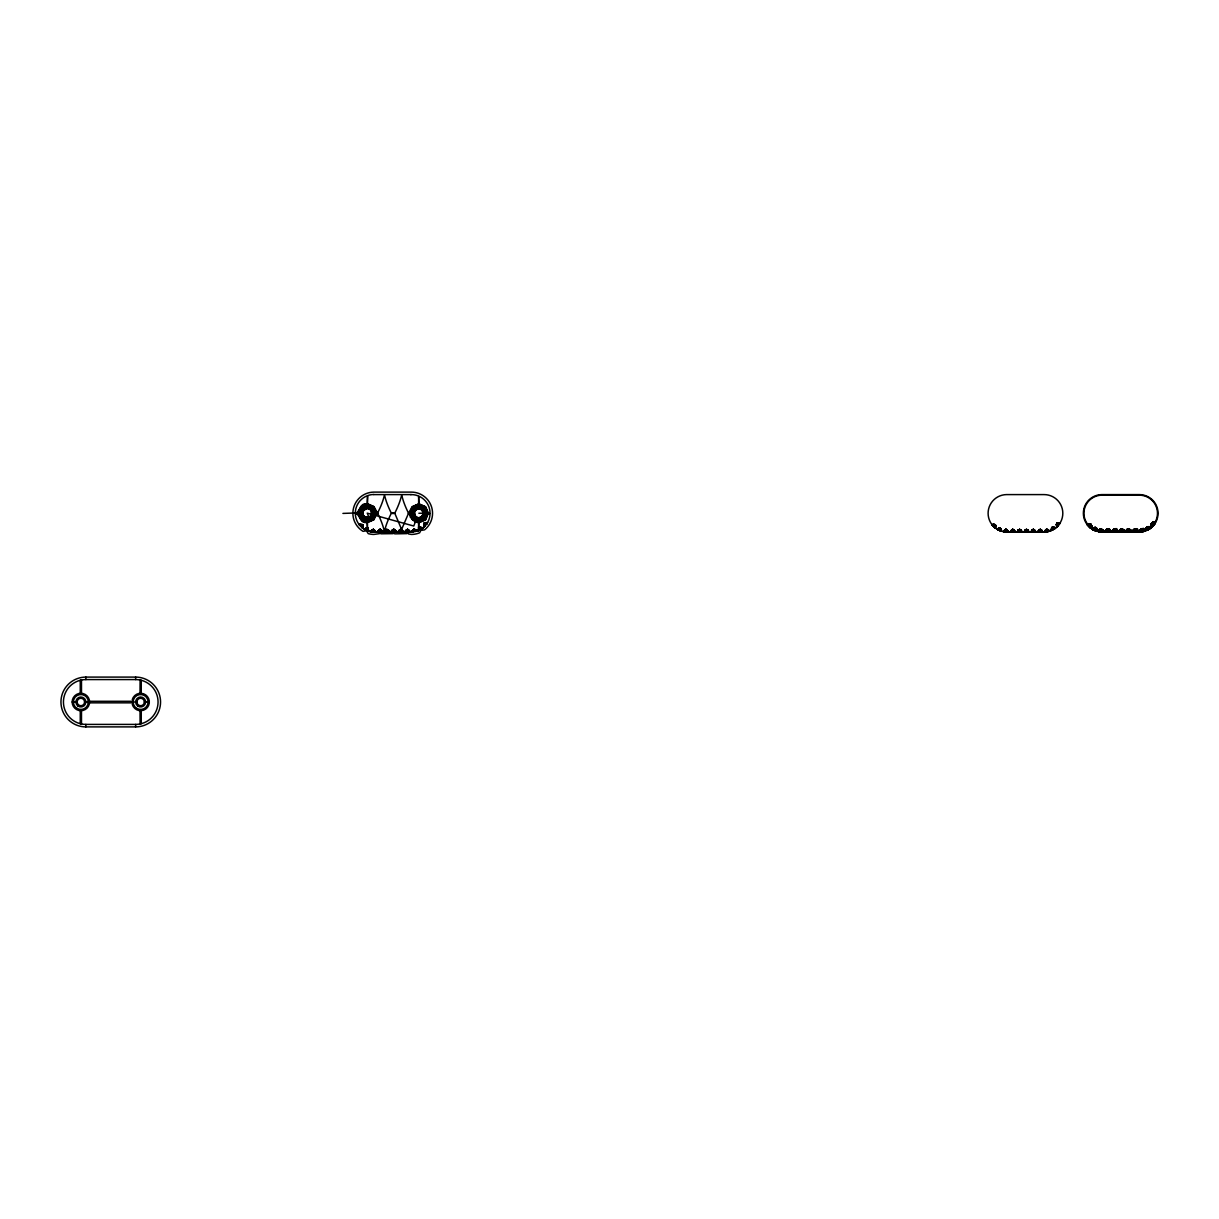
<?xml version="1.0" encoding="UTF-8"?>
<svg xmlns="http://www.w3.org/2000/svg" width="1219" height="1219" viewBox="0 0 1219 1219"><rect width="100%" height="100%" fill="white"/><g stroke="black" fill="none" stroke-linecap="round" stroke-linejoin="round"><path stroke-width="1.5" d="M401.661 531.956L401.341 528.772L394.88 513.489L391.223 513.489C379.292 536.863 389.486 536.878 377.677 513.443L374.035 506.632L367.544 503.752M1132.939 531.408L1133.35 530.158C1133.106 533.343 1137.403 525.176 1137.967 530.555L1137.22 531.514L1132.939 531.408L1134.051 529.396C1136.26 526.776 1139.75 534.074 1137.312 529.777L1136.428 529.168A2.773 2.728 2.1 0 0 1134.081 529.366L1132.923 531.423L1138.241 531.393L1132.923 531.423L1133.32 529.991C1135.483 528.467 1131.948 533.998 1133.335 530.067C1135.087 527.888 1131.704 534.669 1134.036 529.442L1134.859 529.061L1133.457 531.514M1112.764 531.301L1117.655 531.408L1112.277 531.408L1114.166 529.092L1112.673 530.021C1112.597 534.882 1114.303 524.871 1117.305 530.356C1116.939 524.581 1109.473 535.69 1113.389 529.427L1116.604 529.655L1117.64 531.408L1116.665 531.408M1151.925 525.861L1153.296 524.993C1148.77 528.863 1154.972 524.795 1151.163 525.206C1155.551 515.347 1155.383 529.595 1151.071 525.099L1152.366 522.509L1155.094 522.296M1052.058 527.659L1053.688 529.32A48.912 30.216 55.3 0 0 1055.258 528.299L1052.424 527.187L1052.027 530.189L1052.424 527.187L1055.745 527.888L1051.448 530.448L1052.424 527.187L1055.745 527.888M1006.604 529.854L1004.7 531.834L1006.056 529.442L1006.574 531.941L1044.15 531.956A18.681 18.681 0 0 0 1062.816 513.199A18.681 18.681 0 0 0 1043.982 494.594L1006.483 494.594A18.681 18.681 0 0 0 988.106 513.321A18.681 18.681 0 0 0 1006.574 531.941L1003.466 531.652L1006.056 529.442L1008.448 531.956L1006.056 529.442L1003.466 531.652L1006.056 529.442L1008.448 531.956M1100.727 529.823L1101.854 529.595L1098.715 531.652L1101.306 529.442L1101.824 531.941L1139.384 531.956A18.681 18.681 0 0 0 1158.05 513.199A18.681 18.681 0 0 0 1139.232 494.594L1101.717 494.594A18.666 18.666 0 0 0 1083.356 513.321A18.666 18.666 0 0 0 1101.824 531.941L1098.715 531.652L1100.757 529.488L1103.698 531.956L1102.448 529.899L1103.073 531.956L1102.448 531.316M1150.766 527.37L1146.774 527.172L1147.49 529.488C1154.149 527.157 1145.144 524.962 1146.317 530.036C1152.382 529.259 1149.426 523.804 1146.043 528.574L1146.271 530.082L1150.782 527.37L1147.277 530.189L1146.866 528.01L1148.908 527.08M427.64 513.565L425.279 519.294L419.138 522.067M427.64 513.016L424.867 506.86L419.168 504.498M428.25 513.565L425.614 519.858L419.123 522.661M428.265 513.016L425.644 506.723L419.153 503.874M1099.172 530.036L1098.624 531.088L1099.858 529.336C1096.338 532.154 1104.871 532.353 1103.53 530.417C1099.706 528.421 1099.34 528.65 1103.545 530.28C1104.871 533.023 1100.94 526.334 1099.172 529.838L1098.563 531.103L1102.128 531.499L1103.881 531.408L1098.609 531.088L1139.384 531.377A18.117 18.117 0 0 0 1157.486 513.199A18.117 18.117 0 0 0 1139.232 495.173L1101.732 495.173A18.102 18.102 0 0 0 1083.92 513.321A18.102 18.102 0 0 0 1101.839 531.377C1107.065 530.966 1098.426 532.749 1099.172 530.036L1099.843 529.381L1099.096 531.271L1100.605 529.031L1099.325 531.179L1101.306 531.408M1109.534 531.408L1110.768 531.408L1108.894 529.168A2.773 2.728 1.9 0 0 1106.502 529.427C1103.363 535.126 1109.595 526.974 1105.801 530.158C1105.694 534.638 1107.644 525.084 1110.418 530.387C1111.789 532.673 1107.385 526.288 1105.785 530.082C1103.637 532.932 1119.118 530.996 1105.572 531.377M424.242 526.821L424.014 523.439L427.503 522.707L424.136 523.271L423.602 527.4M1126.569 531.514L1131.08 530.6C1126.417 535.644 1123.948 526.395 1131.08 530.417C1132.405 532.612 1128.063 526.379 1126.432 529.975L1126.569 531.514L1127.956 529.076L1126.249 531.956L1128.748 529.457L1131.247 531.956L1129.373 529.61L1127.499 529.762M1146.378 527.949L1146.85 527.172L1146.241 530.113L1146.378 527.781C1147.963 533.526 1146.012 523.362 1146.317 530.036L1146.073 528.635M1056.355 525.008L1057.345 522.936L1060.24 522.722L1056.705 527.08L1056.355 525.008L1057.589 526.212L1056.873 523.271L1059.661 523.103M1099.675 531.362L1100.513 529.031L1098.624 531.088L1100.513 529.031M999.29 530.341A48.943 30.231 -70.2 0 0 1001.028 531.057L1000.281 528.101L997.066 529.229L1000.281 528.101L1001.637 531.225L999.748 527.949L997.066 529.229L1001.043 531.042L1001.439 529.808M1094.54 530.356A48.928 30.231 -70 0 0 1096.277 531.057L1095.531 528.101L1093.55 528.284L1092.849 529.534L1096.277 531.042L1096.445 528.315L1094.738 527.568C1089.283 531.103 1096.719 524.52 1097.237 529.64L1096.765 530.783L1092.422 528.665C1097.999 524.917 1097.984 534.394 1092.514 528.696C1099.629 533.77 1096.323 526.669 1094.982 527.477L1092.514 528.696L1093.397 527.751L1093.306 529.305L1097.207 530.753M1005.949 531.926L1006.056 529.457L1004.7 531.834L1005.507 529.488L1004.075 531.758L1004.304 530.25M1001.134 528.924L1001.043 531.042L1000.281 528.101L997.599 529.534L999.748 527.964L997.599 529.534L998.315 528.284M1112.795 531.499C1114.745 526.059 1111.53 533.709 1112.688 530.189L1113.008 531.408L1117.655 531.408L1112.277 531.408L1115.035 528.939L1115.675 531.408M1133.03 531.393L1133.35 530.158L1133.67 531.408L1135.712 531.438L1135.636 528.909L1133.655 531.393L1135.636 531.484M1053.688 529.32L1053.734 528.238L1054.74 528.635L1053.506 527.873M1149.989 528.635L1148.938 529.32L1148.984 528.238L1150.995 527.888L1149.928 527.507L1150.492 528.284A48.912 30.216 55.3 0 1 1148.908 529.29L1147.277 530.189L1146.652 528.863M1136.717 529.762L1134.782 529.031L1133.975 530.235M1090.35 523.987L1089.298 523.865L1090.944 524.52L1089.74 526.623L1087.516 524.17L1090.929 524.414L1091.234 527.857L1090.929 524.414L1087.531 524.17L1089.192 526.197M991.961 524.642L995.374 524.764L995.512 528.162L995.374 524.764L991.961 524.642L993.622 526.532A48.943 30.231 -49.1 0 0 995.009 527.797L995.374 524.764L991.961 524.642L994.11 524.429M1089.237 526.227L1091.523 526.958C1091.02 528.833 1086.678 524.719 1088.75 523.652L1087.516 524.17L1088.582 523.82L1088.537 525.572L1090.99 524.368C1094.83 531.819 1083.889 523.21 1089.588 523.728C1086.159 523.301 1088.095 526.41 1089.877 524.185L1090.99 524.353L1090.761 528.162L1090.624 524.764L1087.211 524.642L1088.857 526.532A48.943 30.231 -49.1 0 0 1090.243 527.797L1090.624 524.764L1087.211 524.642L1090.121 524.49L1089.283 524.49M424.425 526.623C420.982 522.357 430.155 523.088 424.837 522.997L423.862 523.682C424.867 530.067 422.216 520.97 427.259 523.119M1143.27 529.762C1139.506 527.461 1139.049 534.623 1144.763 530.555M361.54 526.623L362.485 525.008L360.733 525.907M1100.498 531.332L1100.589 529.046L1099.767 529.518M1005.385 531.057L1005.325 531.895L1006.056 529.457L1006.589 530.097M1003.466 531.652L1005.507 529.534L1004.7 531.834L1005.507 529.61M1100.574 531.895L1100.102 530.417L1099.325 531.758L1099.553 530.25M1100.757 529.61L1099.325 531.758L1100.757 529.549M1053.17 527.37L1052.591 529.915L1051.601 527.979L1052.424 527.187M1148.481 527.446L1147.704 527.248L1147.841 529.915L1147.658 527.187L1150.995 527.888M995.115 526.715L995.009 527.781L994.064 526.958L995.161 525.785L994.643 524.703L995.39 525.541M1090.35 526.715L1090.258 527.781L1089.314 526.958L1090.167 524.444L1087.211 524.642M1146.652 528.497L1146.774 527.172M1090.533 525.648L1089.771 524.261C1085.961 527.797 1091.721 522.387 1091.157 525.679M362.835 528.208C365.487 522.844 354.988 524.703 362.5 524.673L362.805 528.193L362.561 524.703L359.087 524.444L362.546 524.688L362.546 527.995L362.759 524.978L359.453 524.932L362.333 524.673L362.546 527.995L362.378 524.642L359.453 524.932L362.759 524.993L362.393 527.873M1143.605 530.874L1140.893 531.423L1141.213 529L1140.07 530.006L1141.182 531.377L1144.458 529.96C1143.285 524.307 1138.211 535.903 1140.679 529.32C1141.868 526.943 1146.043 531.606 1144.412 529.777L1143.651 530.966L1140.176 530.814M1147.155 528.574L1147.673 527.202L1148.938 529.32M1102.814 529.61L1103.804 531.393L1101.915 531.408L1101.321 528.878L1099.904 531.271M1004.898 530.067L1004.075 531.758L1005.507 529.549M1100.148 530.067L1098.715 531.652M1140.679 529.32L1140.893 531.454L1141.182 529.076L1140.496 531.362L1140.1 530.067L1141.334 528.955L1140.496 531.362L1140.07 529.945L1140.694 529.29L1140.298 531.438L1140.588 529.64M419.214 530.235L419.595 527.309L423.023 527.888M367.224 530.036L367.132 528.025L364.633 529.396L367.635 528.254L368.946 531.24L367.468 528.071L364.1 529.076L367.483 527.705M418.163 530.676L419.275 527.461L422.551 528.254L419.808 527.157L418.208 530.661M1152.138 522.997L1153.707 524.399L1154.271 522.143L1155.048 522.357L1154.088 524.002L1155.079 522.311L1153.707 524.505L1154.896 522.783L1151.787 522.951L1151.163 525.206L1152.397 525.892L1151.285 523.53L1152.778 525.465L1152.184 523.058L1151.406 523.88L1152.366 525.907L1153.311 524.993M1047.487 529.686L1045.856 530.174L1046.024 531.85L1046.847 529.244L1049.696 531.103L1044.774 531.941L1046.847 529.244L1049.696 531.103L1046.847 529.244L1044.774 531.941L1046.313 529.366L1046.649 531.774M1140.07 529.945L1139.795 531.408L1141.258 531.85L1141.563 529.381L1143.285 529.549M1046.481 530.555L1046.024 531.85L1046.329 529.442L1045.384 531.85M1051.601 529.29L1051.448 530.448L1051.967 527.492M1141.654 530.113L1140.649 531.911L1142.096 529.244L1144.946 531.103L1141.258 531.85L1141.563 529.442L1141.883 531.774M1146.85 529.29L1146.698 530.448L1146.988 529.579M1046.42 530.113L1046.024 531.85L1046.329 529.473L1045.399 531.911L1045.277 530.219M423.115 527.812L419.488 527.309L418.696 530.463L418.818 528.147L420.311 527.172A58.39 58.39 0 0 1 421.987 528.01L419.351 527.431L418.452 530.555M425.05 525.998C422.764 522.768 426.711 522.479 425.218 525.633C423.42 525.404 424.212 521.564 427.534 522.677M1149.319 527.675L1150.492 528.284L1147.445 526.669L1146.744 528.696C1147.978 530.707 1145.418 529.838 1146.378 527.781M360.976 513.077L361.281 510.685C365.228 501.908 378.515 510.761 371.612 517.633C364.725 524.414 355.902 510.898 364.953 507.409M1046.024 531.85L1046.847 529.275L1047.258 531.682L1049.087 531.271L1048.797 530.219M1141.258 531.85L1141.563 529.381L1144.946 531.103L1144.047 530.219L1144.336 531.271L1143.315 530.524L1141.091 531.316L1144.184 530.722L1143.072 531.012M1052.5 527.324L1052.027 530.189L1051.662 528.101M1140.298 531.484L1140.664 530.052M1147.749 527.324L1147.033 528.345L1148.237 527.065L1150.492 528.284M1137.51 531.514L1138.135 531.956L1136.885 530.006L1135.011 529.518L1133.761 531.956L1134.798 529.016M1122.501 531.484L1123.735 531.956L1123.11 530.082L1124.36 531.956L1121.861 529.457L1119.987 531.956L1120.291 530.052C1121.145 526.517 1125.731 532.596 1124.192 530.463L1123.811 531.454L1119.164 531.408L1120.291 529.396A2.773 2.728 2 0 1 1122.638 529.153L1123.811 531.438C1115.751 530.798 1126.6 533.084 1123.522 529.716L1120.962 529.076L1119.347 531.377M1110.585 531.956L1108.086 529.457L1105.572 531.956L1108.086 529.457L1110.585 531.956L1108.711 529.579L1107.461 529.534L1106.212 531.956L1106.456 529.518L1105.404 531.408L1105.801 530.158C1106.669 534.577 1107.781 526.059 1109.122 530.204L1108.787 531.408L1105.846 531.103M1140.1 530.067L1139.811 531.408L1140.146 530.539M1093.961 527.857L1092.94 528.985L1094.936 527.431L1093.321 529.275L1097.039 530.676L1096.826 528.665L1097.13 530.722L1092.514 528.696L1093.336 527.857L1093.047 529.031L1094.708 529.945M1095.287 530.189L1097.039 530.676L1096.841 528.726M1147.079 528.437L1147.247 527.553L1147.841 529.915L1147.308 527.659M1141.106 531.316L1142.096 528.68L1144.9 530.524L1143.742 530.859L1144.9 530.524L1143.59 529.137L1144.87 530.539L1144.031 530.707M1146.561 528.269L1147.46 526.669L1148.74 528.817L1147.49 529.488L1149.227 528.482M416.441 519.142L418.574 519.568L418.559 530.082L419.123 519.523C440.836 508.018 400.167 500.537 416.456 519.096M413.317 511.051L413.378 515.607L416.639 518.806M413.561 511.142L413.622 515.515M414.049 511.34L414.049 515.332L415.161 517.054M414.49 511.508L414.521 515.119M423.069 514.967L423.023 511.492M423.709 513.229L420.753 517.694L417.111 517.633L414.475 515.149M423.602 515.18L423.557 511.264L422.399 509.664L418.803 508.186L416.974 508.826M1094.007 527.675L1092.803 529.016L1093.26 527.995M342.92 513.412L358.767 512.864L361.205 507.119L366.98 504.666L361.357 507.256L359.453 509.923M366.995 503.752C359.62 502.655 360.016 512.239 355.369 513.397L359.133 512.864L359.834 510.091M360.077 510.182L359.544 512.864L355.369 513.397L358.157 512.849L361.129 506.449L366.995 504.072M366.98 504.361C359.59 503.188 360.824 513.382 355.369 513.397L359.696 512.864L362.013 507.927L366.98 505.87M358.919 512.864L355.369 513.397L360.854 512.864L355.369 513.397L359.91 512.864L360.565 510.38M366.98 505.077L361.54 507.454L359.026 512.864L355.369 513.397L360.275 512.864L362.195 508.11L366.98 506.129M360.9 512.864L355.369 513.397L360.489 512.864L362.576 508.475L364.755 507.15M373.197 515.622L373.639 513.443M374.157 513.443L372.206 518.121L369.89 519.553M370.469 505.367L367.528 504.773L373.273 507.119L375.726 512.894L374.416 513.443L372.389 518.304L369.997 519.782M374.172 516.018L374.675 513.443L373.486 512.894M374.934 513.443L372.77 518.669L370.195 520.269M375.193 513.443L372.953 518.852L367.498 521.016M376.564 512.894L375.361 513.443L373.136 519.035L367.498 521.275M375.726 513.443L373.273 519.187L367.498 521.641M376.641 513.443L374.02 519.705L367.498 522.555M409.767 512.97L412.449 506.769L418.605 504.178M409.386 513.519L412.83 507.241L418.605 504.788M410.544 512.986L411.123 510.06M411.367 510.167L410.803 512.986L409.538 513.519L410.315 517.176L415.146 521.945L418.574 522.661M411.062 512.986L411.595 510.258M411.839 510.365L411.321 512.986L409.797 513.519M418.574 519.827L414.231 517.907L411.58 512.986L413.744 508.155L418.605 505.931M411.839 512.986L413.927 508.338M412.098 512.986L412.571 510.67M412.357 512.986L412.799 510.761M402.148 531.956L401.889 528.772L408.426 513.519L412.632 512.986L413.043 510.868M424.974 515.805L425.416 513.565M425.629 513.565L423.602 518.014L419.123 520.041M425.888 513.565L423.801 518.197L419.123 520.3M426.147 513.565L424.166 518.578L419.123 520.818M425.888 516.186L426.406 513.565M426.117 516.277L426.665 513.565M426.924 513.565L424.532 518.944L419.123 521.336M426.604 516.475L427.183 513.565M427.336 513.565L424.898 519.309L419.123 521.762L424.791 519.203L426.513 516.445M427.945 513.565L425.446 519.568L419.123 522.357M361.083 513.077L361.571 510.715M362.058 510.929L361.86 515.302L363.125 517.161L367.163 518.989L369.403 518.578M362.119 513.092L362.531 511.127M362.729 511.218C361.342 514.311 363.689 518.227 367.178 518.06M371.688 515.058L368.93 517.359L365.471 517.283L363.018 514.845L362.957 511.31M371.734 515.088L371.871 511.294M372.389 513.214C372.374 516.704 368.382 519.126 365.228 517.846M372.907 513.229L372.45 515.393L369.342 518.425M372.694 515.5L372.648 510.99M373.441 513.229L372.938 515.591L369.54 518.913L364.831 518.761L361.464 515.454M1122.882 529.396C1120.185 528.68 1118.676 533.511 1121.069 529.076L1119.606 530.89M1129.83 529.655L1127.895 529.031L1126.051 531.408L1127.164 529.396A2.697 2.651 2.1 0 1 1129.541 529.168L1131.339 531.393L1126.493 530.996M1109.199 529.991L1107.081 529.275L1106.73 531.393L1110.677 531.393L1105.999 531.408L1107.187 529.076L1106.441 530.874C1107.736 525.602 1105.816 535.705 1110.418 530.555L1109.96 531.956L1107.461 529.625L1106.212 531.956L1106.212 530.448M995.313 526.471L995.009 527.781L995.816 526.791M1090.563 526.471L1090.258 527.781L1091.066 526.791M1120.87 529.229L1119.697 531.454L1120.291 530.052C1118.402 534.059 1122.044 525.694 1120.52 531.393L1119.575 530.219L1119.255 531.393L1119.575 530.097L1120.276 531.514L1120.916 529.168L1120.505 531.393L1119.56 530.036L1119.164 531.408M1128.748 531.484L1127.194 531.514L1127.773 529.198L1126.767 531.393L1127.91 529.016M1020.349 529.915L1019.099 531.956L1019.724 529.457L1022.223 531.956L1019.724 529.457L1017.225 531.956L1019.724 529.457L1022.223 531.956M1014.711 530.722L1014.711 531.956L1012.837 529.457L1012.212 531.956L1012.212 529.534L1014.086 529.945L1015.336 531.956L1012.837 529.457L1010.338 531.956L1012.837 529.457L1015.336 531.956M1018.474 530.113L1019.099 529.579L1017.85 531.956L1018.474 529.854L1017.85 531.956L1018.474 529.854L1018.474 531.956L1019.099 529.884L1019.099 531.956L1019.724 529.488L1020.349 530.204M1031.624 530.311L1031.624 531.956L1032.874 529.595L1034.123 529.975L1032.874 529.518L1032.874 531.956L1034.123 529.61L1035.998 531.956L1033.499 529.457L1031 531.956L1033.499 529.457L1035.998 531.956M1128.017 531.438L1131.415 531.408L1126.783 531.408L1126.463 530.128L1126.051 531.408L1127.072 529.625M1032.874 531.956L1033.499 529.564L1034.123 530.311M1042.885 531.956L1040.386 529.473L1039.137 531.956L1039.137 529.762L1041.011 529.61L1042.885 531.956L1042.26 531.514M1051.357 528.772L1051.448 530.448L1051.616 528.01L1052.027 530.189L1051.997 527.553L1052.591 529.915L1052.241 527.979L1053.231 527.446M424.014 526.943L424.029 523.408L426.879 523.713A3.733 3.733 0 0 1 425.081 523.545L424.121 523.439L424.014 524.642C425.721 528.833 422.185 520.452 426.879 523.698M1031.624 531.956L1033.499 529.488L1032.249 531.956L1032.249 529.762L1031 531.956L1032.874 529.518L1031 531.956M1039.137 530.082L1039.761 529.564L1039.137 531.956L1040.386 529.488L1042.26 531.956L1040.386 529.473L1037.887 531.956L1039.761 529.518L1041.636 530.372M1032.249 530.737L1032.874 529.64L1032.249 531.956L1033.499 529.488L1033.499 531.956L1034.123 530.92L1034.748 531.956L1034.123 530.539M1041.011 530.265L1039.761 529.747L1039.137 531.956L1040.386 529.488L1041.011 530.052M1056.919 525.557L1057.163 526.654L1056.873 523.271L1059.905 523.256A48.882 30.201 34.1 0 1 1058.793 524.764L1056.888 523.271L1058.016 525.755L1056.37 524.261M1152.961 523.21L1152.184 523.317L1153.265 525.755L1151.635 524.277L1152.397 526.654L1152.168 523.301L1154.073 524.795A48.882 30.201 34.1 0 0 1155.17 523.271L1152.123 523.271L1151.94 527.08L1151.589 525.008L1152.839 526.212L1155.475 522.722L1152.123 523.271L1152.397 526.654L1152.123 523.271L1154.896 523.103M419.107 528.04L418.559 530.082L419.107 527.126L418.559 527.69M1013.461 529.915L1012.212 529.625L1011.587 531.956L1012.837 529.473L1014.086 530.356M1107.461 531.956L1106.837 529.899L1106.212 531.956L1107.461 529.655L1106.837 531.956L1108.178 531.408M1012.212 529.655L1011.587 531.956L1012.212 529.655L1010.962 531.956L1010.962 530.448M1032.874 529.64L1032.249 531.956L1033.499 529.488L1032.874 530.478M1107.461 529.655L1106.837 531.956L1106.837 530.57M1128.124 531.149L1127.499 531.956L1128.124 529.64L1129.373 529.625L1131.247 531.956M1126.051 531.408L1127.895 529.031M1106.41 529.671L1105.481 531.393L1105.801 530.158L1106.441 530.874M386.347 531.956L386.972 529.549L389.547 531.956L386.423 529.518C381.273 534.928 388.084 526.059 389.714 531.956M1112.307 531.408L1112.673 530.021M1105.953 531.438L1106.486 529.473M396.495 531.956L393.935 529.473L391.497 531.956L393.082 529.595A1.859 1.859 0 0 1 394.926 529.884L396.952 531.956L393.661 529.503L391.908 531.956L393.539 529.655L394.59 530.067C397.211 534.73 392.427 526.044 390.857 531.956M1133.96 529.64L1134.782 529.031L1133.99 530.052M1045.399 531.911L1045.856 530.326M1120.611 530.676L1119.987 531.956L1120.611 529.823L1122.486 529.61L1121.236 529.534L1119.987 531.956L1120.611 529.793L1120.611 531.956L1121.236 530.905M1128.124 531.956L1128.124 530.478L1126.874 531.956L1127.499 529.823L1129.373 529.975M1133.761 530.326L1133.761 531.956L1134.386 529.823L1136.26 529.625L1134.386 529.762L1133.137 531.956L1134.386 529.762M1140.649 531.911L1141.563 529.366L1140.649 531.911L1141.106 530.326M1117.107 531.469L1112.993 531.393L1114.974 529.457L1113.099 530.372L1113.099 531.713M1120.611 530.463L1119.347 531.956L1120.611 529.793L1119.347 531.956L1119.987 530.494M1134.264 531.393C1140.039 530.753 1134.493 532.749 1133.975 530.494L1134.66 529.198L1134.051 531.514L1133.975 529.564M1141.563 529.366L1140.634 531.85M1013.461 530.235L1012.212 529.808L1011.587 531.956L1012.837 529.473L1013.461 530.082M1109.336 530.356L1107.461 529.808L1106.837 531.956L1107.461 530.615M1106.212 531.956L1107.461 529.579L1106.837 530.113M1127.499 531.956L1128.124 529.518M1136.26 529.838L1135.011 529.579L1133.761 531.956L1134.386 530.25M1146.972 528.208L1147.216 527.492M1119.88 531.393L1120.962 529.076L1120.2 530.356M1012.212 529.975L1011.587 531.956L1012.837 529.457L1014.086 531.956L1013.461 530.798L1012.837 531.956L1012.837 529.473L1012.212 530.615M1045.795 529.686L1044.774 531.941L1045.826 529.93M1107.461 529.975L1106.837 531.956L1108.086 529.457L1108.711 531.956M1122.897 530.356L1122.562 531.408C1118.372 531.53 1128.337 531.393 1120.49 531.393L1124.497 531.393L1123.293 531.408M1140.527 530.311L1140.024 531.941L1141.075 529.93M1106.517 531.469L1107.081 529.275L1106.105 531.393L1105.816 530.295M1113.099 530.463L1112.459 531.956L1113.724 529.793L1113.099 531.956L1114.349 529.534L1115.598 529.61L1117.473 531.956L1115.004 528.924L1113.328 530.113M1024.737 530.494L1024.112 531.956L1025.987 529.564L1024.737 531.956L1025.362 529.823L1024.737 530.494L1024.737 531.956L1025.987 529.579L1025.362 531.956L1025.362 529.793L1027.236 529.595L1029.11 531.956L1026.611 529.457L1024.112 531.956L1026.611 529.457L1029.11 531.956M1096.689 529.808L1095.683 530.844L1094.997 527.949L1092.3 529.229L1095.531 528.101L1096.887 531.225L1095.652 527.537M1121.236 529.534L1121.236 531.956M1152.184 523.317L1153.265 525.755M401.889 530.494L401.341 529.579C405.302 535.263 399.908 525.861 398.308 531.895L400.502 529.503L402.864 531.956L400.442 529.534L397.943 531.956L400.838 529.488L403.398 531.956M1141.289 530.295L1141.213 529L1140.664 529.899M419.077 530.295L419.946 527.217M1113.953 530.433L1113.617 531.393L1115.065 531.408M1052.241 527.979L1052.027 530.189M1011.587 530.189L1010.962 531.956L1012.212 529.595L1010.338 531.956L1012.212 529.595L1010.962 531.956L1011.587 530.57M1135.011 530.219L1135.011 531.956M1109.122 530.539L1108.787 531.408L1110.052 531.438L1110.418 530.387M1114.059 531.514L1115.035 528.939L1117.473 531.956M397.714 531.956L400.045 529.549L401.813 530.174M1119.987 531.956L1120.611 530.326M1131.08 530.417L1129.388 531.484M1037.887 531.956L1039.137 529.762L1037.887 531.956L1039.137 529.823L1038.512 531.956L1038.512 530.326M1045.887 530.509L1046.313 529.396M1136.672 530.555L1136.337 531.408L1138.135 531.377M1112.993 531.393L1114.075 529.076M1126.874 531.956L1127.499 530.341M994.536 527.385L995.374 524.764L992.754 525.618L994.872 524.49L992.357 525.13L993.485 524.2M1089.786 527.385L1090.411 525.785M1106.502 530.113L1105.999 531.408L1107.187 529.076L1106.41 529.854M999.854 530.615L1000.464 529.092L999.61 528.238M1095.104 530.615L1095.531 528.101L1092.849 529.534L1094.967 528.025L1092.849 529.534L1093.839 528.985M1133.761 531.956L1134.386 530.372M418.909 517.77L422.064 516.414L423.343 513.229L418.864 513.275M1126.874 531.012L1126.249 531.956L1127.499 530.067M392.564 531.956L393.935 529.534L395.291 531.956M1017.85 531.956L1019.099 529.884M1113.724 530.433L1113.099 531.956L1114.349 529.579M383.177 531.956L380.191 529.473L377.082 531.956L380.038 529.473L382.217 531.956M1017.225 531.956L1018.474 529.854L1017.225 531.956L1017.85 530.463M1141.136 530.509L1141.578 529.473M1099.325 531.758L1100.178 529.747L1099.325 531.758L1100.087 530.646M367.498 522.25L373.654 519.66L376.336 513.443L377.646 512.909C389.455 489.764 379.566 489.688 391.223 512.94L394.88 512.94C406.689 489.718 396.739 489.703 408.426 512.97L411.626 512.986M1099.949 531.834L1101.839 529.854M1127.819 529.137L1129.861 530.067M995.847 525.877L995.009 527.781L995.862 525.846M1126.249 531.956L1126.874 530.524M1097.191 530.753L1095.378 530.143L1095.744 527.568L1092.849 529.534L1094.997 527.949L1092.849 529.534L1094.174 528.345M1091.112 525.846L1090.258 527.781L1091.081 525.877L1089.801 524.779M1133.137 531.956L1135.011 529.564M1039.761 529.595L1038.512 531.956L1039.761 529.564L1039.761 531.956L1040.386 529.518L1040.386 531.956L1041.636 531.956L1041.011 530.478M382.416 531.956C381.059 525.983 375.711 535.019 379.52 529.625C383.497 534.227 379.52 526.867 378.317 531.743L378.911 529.823A1.874 1.874 0 0 1 380.694 529.595L382.614 531.956L381.349 531.941L379.871 529.595L378.469 531.956L379.947 529.564L382.4 531.956L380.13 529.473L377.006 531.956L379.901 529.503A1.996 1.996 0 0 1 381.638 530.295L382.583 531.895M1126.158 531.393L1127.194 529.351L1126.554 531.499M1112.459 531.956L1113.724 529.854M1092.803 529L1094.144 527.553L1092.803 529L1093.336 527.857M384.686 531.057L384.686 531.454M1094.738 527.583L1096.369 528.741M1094.967 528.01L1093.961 530.113L1095.972 528.437M378.835 531.956L379.962 529.732L381.014 531.956M1019.099 530.737L1019.724 529.473L1019.724 531.956L1020.349 530.692L1021.598 531.956L1021.598 530.692M1114.974 531.956L1115.598 530.692L1116.848 531.956L1116.848 530.692M1044.774 531.941L1045.323 530.844M1140.573 530.844L1140.024 531.941L1141.045 529.716M1113.724 531.956L1114.349 530.737L1114.349 531.956M999.153 529.183L998.148 529.838L1000.281 528.101L1001.043 531.042L1000.769 529.93M998.925 528.345L997.599 529.534L998.59 528.985M1094.403 529.183L1093.397 529.838L1094.068 528.543M1137.967 530.768L1135.727 531.408M406.308 529.884C409.371 529.534 409.066 532.551 407.009 530.28L406.323 531.956L407.725 529.793L409.493 531.956L407.268 529.518L404.967 531.956M1040.386 531.956L1041.011 530.798L1041.636 531.956M1135.636 531.956L1136.26 530.798L1136.885 531.956L1135.636 531.956L1135.011 529.747M406.277 531.956L407.542 529.488L410.209 531.956M1108.025 528.894L1110.418 530.783M385.006 531.956L386.682 529.503L389.836 531.956M384.137 531.545L384.686 530.57M1127.499 530.737L1128.124 529.64M1004.075 531.758L1004.852 530.417M405.058 531.956L407.679 529.473L409.965 531.956M1151.498 523.865L1153.037 522.677M1143.651 531.118L1142.508 531.682L1141.578 529.549M1131.064 530.844L1130.165 531.408L1131.4 531.393L1130.333 529.564M1025.987 530.905L1025.987 531.956M1091.614 525.831L1091.218 527.842L1089.634 526.623L1091.096 527.705M1025.362 530.676L1026.611 529.473L1028.486 531.956L1028.486 530.798M1129.373 530.539L1129.998 531.956L1129.373 530.92L1128.748 531.956L1128.748 529.488M1039.761 530.57L1040.386 529.564L1039.761 530.219M398.765 531.956L400.99 529.518L403.565 531.956M1052.454 527.248L1052.591 529.915L1052.012 527.583L1052.012 528.772M1147.704 527.248L1147.277 530.189L1146.866 528.01M387.733 531.956L387.032 529.64L385.539 531.956L387.032 529.579L388.831 531.88M1018.474 530.615L1019.099 529.655L1018.474 531.956L1019.724 529.473M413.18 510.99L416.456 507.637L418.803 507.134M413.424 511.081C415.176 506.434 422.46 506.235 424.227 510.99M413.668 511.188C417.965 501.634 430.398 514.068 421.119 518.563M415.039 509.527C412.418 512.178 413.332 516.978 416.822 518.365L414.978 517.237M416.989 508.872L414.673 511.584L416.868 508.597M422.109 516.445L423.222 515.028M423.938 515.317L421.012 518.319L418.925 518.761M423.115 517.435L424.38 515.485L424.273 510.959M418.559 527.949L419.107 527.096M395.047 531.225L395.962 531.956L393.539 529.549L391.802 531.956L393.996 529.518L395.764 531.956M398.293 531.895L400.822 529.488A2.057 2.057 0 0 1 402.27 530.28L403.809 531.956M359.94 510.121L361.647 507.561L366.98 505.336M360.169 510.228L364.359 506.175M360.9 510.517L364.649 506.906M373.258 515.637L371.841 517.755L367.498 519.446L367.468 530.326L366.949 519.385L362.713 517.679L360.9 513.412L355.369 512.849C360.016 514.022 359.559 523.621 366.949 522.54M374.218 516.033L372.572 518.486L367.498 520.498M411.214 510.106L415.649 505.535L418.605 504.94M411.458 510.212L415.755 505.778L418.605 505.154M411.702 510.304L415.862 506.007M411.946 510.411L415.953 506.251L418.605 505.672M412.662 510.7L414.11 508.521M412.906 510.807L414.308 508.704M425.553 516.048L421.667 520.056L419.123 520.559M426.025 516.246L421.865 520.528L419.123 521.077M1039.137 530.555L1039.761 529.625M1124.177 530.92L1123.446 529.579M361.723 510.776L365.045 507.653M363.414 509.222C360.093 512.391 362.729 518.349 367.178 518.517L369.22 518.09M362.485 511.111L367.315 507.912L371.033 509.451L372.542 513.214M362.912 511.294L365.38 508.475M363.11 511.37L365.441 508.628M370.408 516.399L371.49 511.462M370.987 516.993L372.404 511.096L369.448 508.003M372.648 515.469L369.448 518.669M424.913 526.151L424.075 523.591L426.97 523.561M1095.378 530.143L1095.729 527.568L1094.632 527.736M406.049 530.219L404.617 531.956M1107.065 530.311L1108.101 528.909L1109.183 529.823M1025.987 529.625L1024.737 531.956L1025.987 529.61L1027.236 529.975M1149.913 527.705L1148.557 526.73L1146.744 527.446L1148.74 526.974M1095.881 530.402L1097.237 529.64M367.94 530.92L366.873 528.238C368.763 526.273 362.774 532.033 367.513 528.101L368.397 531.073A18.773 18.773 0 0 0 373.943 531.941L373.73 531.393M399.314 531.956L400.289 529.686L401.889 530.981M1134.63 530.265L1135.727 528.955L1136.748 530.036M1096.506 530.585L1097.176 529.793M1150.096 528.101L1149.151 528.513M370.195 531.545L373.349 529.457L374.416 531.85L375.65 531.956L373.182 529.473L371.612 531.789L373.288 529.549L375.422 531.956L374.416 531.194M1153.707 524.399L1155.033 522.372L1153.128 522.189M1089.253 523.941L1087.744 524.627L1090.243 523.926L1088.11 525.084C1093.565 522.067 1086.495 526.364 1088.689 523.728L1087.592 524.231M391.771 531.956L393.539 529.549L395.505 531.956L393.767 529.549L391.147 531.956L393.158 529.564A1.996 1.996 0 0 1 394.865 529.808L395.977 531.956M1094.357 528.01L1092.849 529.534L1094.327 528.04M1149.959 528.101L1150.233 527.172M1137.921 531.118L1135.636 528.909M1088.354 525.176L1090.274 523.926L1087.957 524.703L1088.765 524.399M1090.319 523.926L1088.125 525.084L1088.582 523.82M998.148 529.838L1000.631 528.68M1093.397 529.838L1095.927 528.543M999.275 530.372L1000.372 529.351M1094.525 530.372L1095.607 529.351M1090.121 524.49L1088.003 525.618L1090.076 524.52L1087.607 525.13L1088.735 524.2M994.049 524.49L992.357 525.13L993.744 524.749M417.492 530.92C414.536 531.682 414.17 528.208 412.403 531.926C410.742 533.617 413.485 528.269 415.252 529.518A14.46 14.46 0 0 1 416.639 530.783L417.111 531.042M385.463 531.956L386.941 529.503L388.419 531.956M1141.243 529.838L1143.148 529.336M1146.85 527.537L1147.688 526.821M372.374 529.701L370.165 531.545L373.502 529.488L375.924 531.956L373.563 529.503L370.774 531.591L373.288 529.457L374.614 530.737M1025.987 530.021L1026.611 529.488L1027.236 531.956M1121.236 530.021L1122.486 529.793L1121.236 529.61L1122.486 531.956M1114.349 529.991L1115.598 529.915M1087.851 524.932L1088.994 524.749M998.818 528.543L997.599 529.534L999.687 528.071M371.246 531.743L372.694 529.793C376.595 533.495 373.029 527.355 370.408 531.591M1120.84 530.082L1122.943 529.686M1142.112 529.351L1142.736 529.686M368.001 530.935C368.275 526.638 363.186 530.494 367.879 528.802C367.864 534.349 368.351 524.856 365.136 529.686M398.613 531.956L400.899 529.564L402.392 531.956L400.777 529.534L398.4 531.956M384.214 531.956L387.17 529.503C391.695 534.471 385.57 526.181 384.031 531.956M406.079 531.956L407.954 529.534L410.513 531.956M1092.3 529.229L1093.489 528.391M1148.74 528.817L1149.471 528.452L1147.49 529.488M415.633 510.121L418.818 508.491M420.646 517.45L422.262 516.597M420.768 517.74L423.694 515.226L424.227 513.214L423.801 511.172L420.86 508.308M422.597 516.932L418.909 518.075M423.145 517.466L421.21 518.791L416.654 518.745M422.094 528.574C418.528 526.105 420.677 529.244 418.787 530.417L419.686 527.202L422.688 528.147M373.243 519.157L367.498 521.488M413.82 508.232L418.605 506.19M414.003 508.414L418.605 506.449M414.186 508.597L418.605 506.723M414.369 508.78L418.605 506.982L418.635 496.499L419.153 507.028L423.359 508.78L424.867 510.791M414.506 517.725C420.052 523.5 428.997 514.296 423.13 508.917M364.1 509.923L367.3 508.491L369.067 508.902M370.698 516.688L367.178 517.694M363.475 509.298L365.243 508.14M369.128 517.892L370.835 516.841M371.018 517.024L367.178 518.73L365.045 518.288L361.708 513.077M1135.011 529.915L1136.26 530.052M377.997 531.956C379.505 526.364 383.147 534.699 380.709 529.793L378.85 530.097L377.799 531.956M1107.081 529.793L1109.168 529.61M1091.63 526.837L1089.634 526.623M1100.346 529.686L1102.326 529.869M1135.818 529.198L1134.676 529.442M367.483 527.69L364.085 529.076M999.443 528.589L1000.586 528.817M1094.692 528.589L1095.881 528.68M1108.117 528.924L1107.096 529.625M1141.152 529.29L1142.112 528.711L1141.213 529.351M1100.346 529.442L1101.336 528.894L1103.073 531.956L1102.448 529.945M373.486 513.443L374.903 512.894M375.376 512.894L373.943 513.443L372.024 517.938L367.498 519.705M411.9 512.986L410.376 513.534L412.83 519.309L418.574 521.747M410.94 513.534L412.525 512.986M375.62 513.443L376.732 512.894M377.037 512.894L373.243 519.568L367.498 521.93M408.456 513.519L412.083 506.723L418.62 503.874M408.761 513.519L410.072 512.986L412.86 506.845L418.605 504.498M1113.983 529.64L1116.68 530.052M1087.851 524.627L1089.375 523.82M1120.87 529.671L1122.958 529.915M1121.922 528.939L1120.84 529.442L1122.973 530.113M1089.557 524.246L1087.607 525.13L1089.527 524.277M992.357 525.13L994.277 524.277M1127.743 529.442L1128.809 528.909M1000.281 528.101L999.519 528.421L1000.54 528.924M391.573 531.956L393.661 529.503L396.099 531.956M385.28 531.956L386.743 529.61L387.596 531.88C387.276 525.846 383.132 535.583 386.362 529.686L387.551 529.808L388.511 531.956M367.498 528.345L365.685 529.975M1094.464 528.132L1095.729 527.568M410.651 531.956L409.371 530.661A2.179 2.179 0 0 0 407.954 529.534L405.622 531.956L407.329 529.518L409.736 531.956L407.207 529.518L404.708 531.956L407.329 529.488L409.051 531.956L407.573 529.488L405.257 531.956L407.588 529.488L409.035 531.956M384.29 531.956L386.606 529.534L388.983 531.956M405.287 531.956L407.664 529.518L409.279 531.956M416.334 531.255L413.851 529.305L411.214 531.956L414.11 529.244L416.334 531.255L414.17 529.259L411.275 531.956L413.028 531.88L414.125 529.305L416.365 531.271L414.155 529.275L411.672 531.941C411.473 532.901 414.049 530.356 414.308 529.549C416.334 534.166 413.805 527.004 412.875 531.88C409.386 533.252 415.329 526.913 417.355 530.966M1151.864 522.86L1152.93 522.601M418.803 507.912L416.761 508.353L414.338 511.447L415.344 516.856M417.096 509.115L420.57 509.024M420.905 518.075L418.909 518.502L415.207 517.008M421.088 518.502L416.73 518.563L413.561 515.53M421.302 518.989L416.563 518.989L413.729 526.014L367.239 513.153L368.9 517.313M364.329 506.129L366.98 505.611M364.633 506.86L366.98 506.388M364.74 507.089L366.98 506.647M364.831 507.333L366.98 506.906L367.559 496.194L367.528 506.906L371.841 508.552L373.197 510.685M415.831 505.961L418.605 505.413M367.498 519.964L369.875 519.492M367.498 520.223L369.966 519.736M367.498 520.757L370.165 520.223M419.123 519.782L423.496 517.907L425.157 513.565L429.667 513.58L425.111 513.016M364.999 507.515L367.315 507.074M365.106 507.805L367.315 507.394L371.49 509.024M367.315 507.653C361.251 507.348 359.087 516.46 364.877 518.669L363.018 517.267M365.487 508.765L367.3 508.216M369.037 517.648L363.795 516.506L362.485 513.092M367.132 528.01L364.603 529.381L367.742 528.284L368.473 531.103L367.727 528.299L364.588 529.381L367.209 528.086L368.428 531.088M372.115 531.85L373.349 529.549A5.303 5.303 0 0 1 374.172 531.134L374.858 531.956L373.639 531.941M360.748 512.864L355.369 513.397L360.794 512.864L355.369 513.397L359.285 512.864M384.579 531.956L387.017 529.488L389.257 531.956M1057.711 523.21L1056.614 523.743L1057.589 526.212L1056.477 524.353M1090.624 524.764L1089.695 524.886L1090.624 525.541M360.382 512.864L355.369 513.397L360.58 512.864M1103.865 531.408L1102.646 531.408M378.347 531.956L380.023 529.732L381.044 531.956M360.169 512.864L355.369 513.397L359.864 512.864M355.369 513.397L360.062 512.864M1147.353 529.686L1146.119 528.696L1146.393 529.975M364.603 529.381L367.727 528.299L368.565 531.134M1116.254 531.484L1117.305 530.509L1117.564 531.393L1115.598 531.484M1138.226 531.393L1137.266 529.686M412.433 531.911L414.064 529.29L416.09 531.347L414.125 529.305L411.443 531.941A18.681 18.681 0 0 0 430.063 513.214A18.681 18.681 0 0 0 411.245 494.594L410.666 494.594M422.262 528.452L419.656 527.263L418.818 530.417L419.702 527.202L422.185 528.513L419.671 527.217L419.321 530.143L419.9 527.461L421.728 528.817L419.534 527.461L419.839 529.838M372.816 529.488L374.583 530.174A51.701 51.701 0 0 1 375.589 531.743L376.107 531.956M373.761 494.594L411.123 494.594M411.504 531.941L373.486 531.941L373.349 529.549L371.78 531.804L373.425 529.96M85.848 677.094L135.659 677.094A24.898 24.898 0 0 1 160.558 701.992A24.898 24.898 0 0 1 135.659 726.89L85.848 726.89A24.898 24.898 0 0 1 60.95 701.992A24.898 24.898 0 0 1 85.848 677.094L85.848 679.577A22.414 22.414 0 0 0 63.434 701.992A22.414 22.414 0 0 0 85.848 724.406L135.659 724.406A22.414 22.414 0 0 0 158.059 701.992A22.414 22.414 0 0 0 135.659 679.577L85.848 679.577M72.15 701.992L77.132 701.992M84.599 701.992A3.733 3.733 0 0 1 79.006 705.222A3.733 3.733 0 0 1 79.006 698.761A3.733 3.733 0 0 1 84.599 701.992L89.581 701.992A8.716 8.716 0 0 1 76.507 709.534A8.716 8.716 0 0 1 76.507 694.449A8.716 8.716 0 0 1 89.581 701.992M132.155 701.992L136.894 701.992M144.375 701.992A3.733 3.733 0 0 1 138.768 705.222A3.733 3.733 0 0 1 138.768 698.761A3.733 3.733 0 0 1 144.375 701.992L149.343 701.992M370.027 506.418L372.389 508.003L374.477 512.894L377.677 512.909M374.477 513.443L377.677 513.443M373.38 531.941L373.959 531.941A18.742 18.742 0 0 1 355.308 513.229A18.742 18.742 0 0 1 373.852 494.472M367.528 504.376L373.273 506.754L376.031 512.894L377.326 513.443M418.574 522.052L412.83 519.675L409.081 512.97M416.212 531.316L413.668 529.336L411.519 531.941L412.723 531.728L413.759 529.381L415.725 531.377M1153.631 523.682L1154.82 523.789L1153.342 523.484M1058.382 523.682L1059.57 523.789L1058.092 523.484M426.894 523.682L424.06 523.454L424.791 526.288M366.934 521.93C359.529 523.088 360.778 512.925 355.369 512.849L360.946 513.412L355.369 512.849C360.336 513.534 359.62 523.317 366.949 522.22M419.153 504.194L425.477 507.013L427.96 513.016M359.361 516.414L358.752 513.412L355.369 512.849L360.839 513.412L355.369 512.849L358.752 513.412L361.205 519.187L366.949 521.625M1089.649 524.383L1090.944 524.52M361.388 519.004L359.072 513.412L355.369 512.849L360.733 513.412L355.369 512.849L360.626 513.412L362.5 517.892L366.949 519.644M1054.435 528.193L1055.243 528.284L1054.679 527.507M359.072 513.412L355.369 512.849L360.474 513.412M359.224 513.412L355.369 512.849L360.428 513.412L360.854 515.805M360.169 513.412L355.369 512.849L360.275 513.412L355.369 512.849L359.331 513.412L361.571 518.822M359.437 513.412L355.369 512.849L360.108 513.412L362.134 518.273L364.496 519.782M359.635 513.412L355.369 512.849L360.062 513.412L355.369 512.849L359.544 513.412L360.123 516.094M355.369 512.849L359.849 513.412L361.936 518.456L366.949 520.437M359.849 525.404C364.664 522.311 360.748 530.829 362.622 524.856C356.771 526.318 364.908 523.073 362.104 527.629M418.803 507.089L423.161 508.887M418.803 507.866L422.764 509.298M418.818 508.445L420.662 508.78M418.909 518.243L415.389 516.826M416.837 518.319L418.925 518.7M359.453 524.932L362.378 524.658L362.226 527.736M419.153 504.803L424.898 507.241L427.351 513.016M419.153 504.956L424.822 507.317M419.153 505.215L421.972 505.778M419.153 505.474L421.865 506.007M419.153 505.733L424.273 507.866L426.574 513.016M419.153 505.992L424.09 508.049L425.827 510.38M419.153 506.251L423.907 508.232L426.041 513.016M419.153 506.51L421.469 506.982M419.153 506.769L423.542 508.597L425.522 513.016M367.544 504.056L373.684 506.662L376.336 512.894L373.806 512.894L371.993 508.399L367.528 506.342M367.528 505.032L370.363 505.595M367.528 505.291L370.271 505.839L374.401 510.182M367.528 505.565L370.165 506.083M367.528 505.824L372.572 507.82L374.172 510.289M367.528 506.083L372.206 508.186L374.218 512.894M367.528 506.601L369.768 507.043M418.574 520.086L416.228 519.614L412.51 515.896M418.574 520.345L413.866 518.273L411.946 513.534M416.029 520.102L418.574 520.604M418.574 520.818L413.485 518.639L411.153 513.534L409.813 512.97M418.574 521.077L413.302 518.837L411.55 516.307M418.574 521.336L413.119 519.02L410.635 513.534L409.386 512.97M418.574 521.595L412.936 519.203L411.077 516.506M418.574 522.357L412.418 519.766L409.767 513.519L408.472 512.97M364.633 519.446L366.949 519.904M366.949 520.178L364.527 519.69L360.794 515.82M364.329 520.178L366.949 520.696M364.237 520.406L366.949 520.955M366.949 521.214L361.433 518.974M366.949 521.427L361.251 519.157M367.315 507.134L371.643 508.872L373.334 513.229M367.315 507.698L369.387 508.14M367.3 508.277L370.622 509.847L371.978 513.214M1155.155 523.256L1153.281 522.738L1155.155 523.256L1154.302 522.722M1059.905 523.256L1058.031 522.738L1059.905 523.256L1059.067 522.722M401.843 531.956L400.67 529.671L398.948 531.956L400.579 529.595L402.255 531.956M402.438 531.956C399.192 525.099 399.512 536.71 401.249 529.854M426.482 524.277L424.197 523.317L425.111 525.953M420.159 527.355L422.277 528.437L419.641 527.294L419.58 530.052L419.763 527.309L421.561 528.939M1153.22 522.204L1154.454 522.281M1054.085 527.675L1055.243 528.284L1053.658 527.08M408.655 531.956L406.978 529.975C404.891 535.522 407.999 525.877 408.548 531.956M412.51 513.534L411.321 512.986L414.186 517.953M410.696 512.986L412.098 513.534M410.27 512.986L411.626 513.534L412.174 516.048M376.717 513.443L375.162 512.894L372.907 507.485L370.332 505.702M374.477 512.894L376.092 513.443M373.852 512.894L375.422 513.443M1151.163 525.206L1151.879 526.44L1151.163 524.399L1151.94 526.318M367.955 528.376L366.812 527.964L368.961 531.24M1151.071 525.099L1152.412 525.907M395.383 531.956C393.95 526.745 391.39 534.653 393.249 529.899L394.651 530.722M420.646 508.841L423.663 513.229M420.555 509.07L422.033 510.045M415.709 516.49L417.188 517.45M421.987 505.717L424.639 507.5M421.896 505.961L424.456 507.683M421.484 506.921L425.355 510.578L425.781 513.016M416.06 520.056L413.668 518.456L411.412 513.534M370.408 505.504L374.888 509.984M361.799 518.593L364.298 520.269M361.616 518.776L364.191 520.513M401.341 529.244L401.889 529.655M369.555 507.759L372.694 510.974M369.235 508.521L371.932 511.279M1150.721 527.4L1149.014 526.547L1150.264 527.797M1053.688 527.126L1055.243 528.284M375.33 531.956L373.547 529.579L371.033 531.697L372.999 529.549L375.071 531.895M1151.65 525.618L1152.305 526.136L1151.544 524.749M1152.016 524.368L1151.132 524.292M1151.483 525.465L1152.305 526.136M1027.861 531.438L1028.486 531.956L1027.861 529.975M1151.818 523.713L1152.504 524.292L1152.321 523.408M1090.152 526.943L1091.173 527.781L1089.71 526.547M368.092 530.966L367.544 528.132M1151.726 525.13L1152.839 526.212L1151.955 524.581M1007.199 531.316L1007.823 531.956L1007.823 530.753M1129.998 531.286L1130.622 531.956L1130.622 530.768M1034.748 531.286L1035.373 531.956L1035.373 530.768M1142.873 530.356L1143.727 531.438M1047.624 530.356L1048.492 531.438M1136.885 531.149L1137.51 531.956L1137.51 530.89M1151.772 524.14L1152.793 525.465M1138.135 531.956L1136.885 530.006L1137.51 531.956M1123.11 529.975L1124.36 531.956M1151.3 523.667L1152.747 525.694L1151.285 523.576M1116.223 531.057L1116.848 531.956L1116.223 529.93M1020.973 531.057L1021.598 531.956L1020.973 529.93M1058.016 525.755L1056.919 523.301L1057.01 524.094M414.673 515.058L415.679 516.521M424.745 507.378L427.29 513.016M424.562 507.561L426.833 513.016M360.077 516.125L361.753 518.639M1123.11 530.981L1123.735 531.956L1123.735 530.798M1143.3 529.655L1144.336 531.271L1143.285 529.595M1048.066 529.655L1049.087 531.271M1151.726 524.353L1152.839 526.212M1102.448 530.905L1103.073 531.956M1007.199 530.905L1007.823 531.956L1007.199 529.945M401.341 529.686L401.889 530.676M1103.073 530.753L1103.698 531.956M368.519 531.103L368.062 528.802M1136.26 530.478L1136.885 531.956M1101.839 530.509L1102.448 531.956M1006.589 530.509L1007.199 531.956M1117.564 531.393L1116.604 529.655M1130.622 531.956L1129.998 529.975M1035.373 531.956L1034.748 529.975M1042.26 531.956L1041.636 530.067L1042.26 531.956L1042.26 530.89M1014.711 531.956L1014.086 529.945M1152.001 525.404L1152.397 526.654L1152.168 525.557M1056.751 525.404L1057.163 526.654L1056.401 524.292M1007.199 529.991L1007.823 531.956M1109.336 529.945L1109.96 531.956L1109.96 530.722M1133.32 529.991L1133.67 531.408M1126.432 529.975L1126.783 531.408M1096.018 529.93L1096.277 531.042L1096.11 529.671M426.467 510.121L427.031 513.016M425.781 510.411L426.3 513.016M424.822 510.807L425.263 513.016M410.894 513.534L411.458 516.338M374.934 509.969L375.513 512.894M374.462 510.167L374.995 512.894M374.218 510.258L374.736 512.894M373.258 510.67L373.7 512.894M1110.021 531.454L1109.717 529.671M1123.476 529.64L1123.811 531.438L1123.522 529.716M362.698 513.092L363.018 514.845M1091.325 525.45L1091.386 526.242M1136.26 530.798L1136.26 531.956M1129.373 530.92L1129.373 531.956M1115.598 530.692L1115.598 531.956M1041.011 530.798L1041.011 531.956M1034.123 530.92L1034.123 531.956M1020.349 530.692L1020.349 531.956M1013.461 530.448L1013.461 531.956M141.252 694.373L141.252 680.293L140.094 680.019L140.017 694.373M141.252 709.61L141.252 723.69L140.094 723.964L140.017 709.61M135.659 677.094L135.659 679.577M135.659 724.406L135.659 726.89M85.848 724.406L85.848 726.89M81.49 694.373L81.49 680.004L80.256 680.293L80.256 694.373M81.49 709.61L81.49 723.979L80.256 723.69L80.256 709.61M132.261 699.599A8.716 8.716 0 0 1 145.67 694.876A8.716 8.716 0 0 1 145.67 709.108A8.716 8.716 0 0 1 132.261 704.384M1141.197 529.031L1140.908 531.454L1141.182 529.076M421.484 528.482L419.702 532.749A21.18 21.18 0 0 1 411.428 534.44L408.548 533.968L406.536 531.454L408.472 531.53L406.948 533.617L394.712 533.861L392.823 531.484L394.727 531.591L393.158 533.648L380.892 533.8L379.185 532.063L380.084 529.488L381.669 531.956L380.099 529.473C375.909 533.358 383.513 530.097 379.383 533.663L373.806 534.44A21.18 21.18 0 0 1 368.214 533.617L365.791 529.579L367.483 530.6L363.033 531.347A21.165 21.165 0 0 1 373.7 492.11L411.26 492.11A21.18 21.18 0 0 1 424.562 529.854L420.845 530.448L419.549 529.503L421.484 528.482M419.107 527.157L418.559 530.082L419.107 527.309M1006.056 529.457L1005.325 531.895L1006.056 529.442M393.188 530.57L392.259 531.956L393.874 529.534L395.078 531.956L393.874 529.534L393.188 530.57M1091.645 525.709L1090.609 527.431L1091.63 525.77M1107.218 529.061L1106.425 530.25L1107.126 529.214M133.145 701.291L88.286 701.291L88.286 702.845L133.145 702.845L133.145 701.291M401.889 531.545L401.341 530.189L401.889 531.545M1028.486 531.956L1027.861 530.082L1028.486 531.956M1109.96 531.956L1109.336 530.036L1109.96 531.956M1116.848 531.956L1116.223 530.036L1116.848 531.956M1021.598 531.956L1020.973 530.036L1021.598 531.956M1130.699 531.438L1130.363 529.625L1130.714 531.438M77.132 708.468A7.466 7.466 0 0 0 88.347 701.992A7.466 7.466 0 0 0 77.132 695.516A7.466 7.466 0 0 0 77.132 708.468M136.894 708.468A7.466 7.466 0 0 0 148.108 701.992A7.466 7.466 0 0 0 136.894 695.516A7.466 7.466 0 0 0 136.894 708.468M137.762 706.06A4.983 4.983 0 0 0 145.594 702.434A4.983 4.983 0 0 0 138.539 697.466A4.983 4.983 0 0 0 137.762 706.06M78.001 706.06A4.983 4.983 0 0 0 85.833 702.434A4.983 4.983 0 0 0 78.778 697.466A4.983 4.983 0 0 0 78.001 706.06"/></g></svg>
